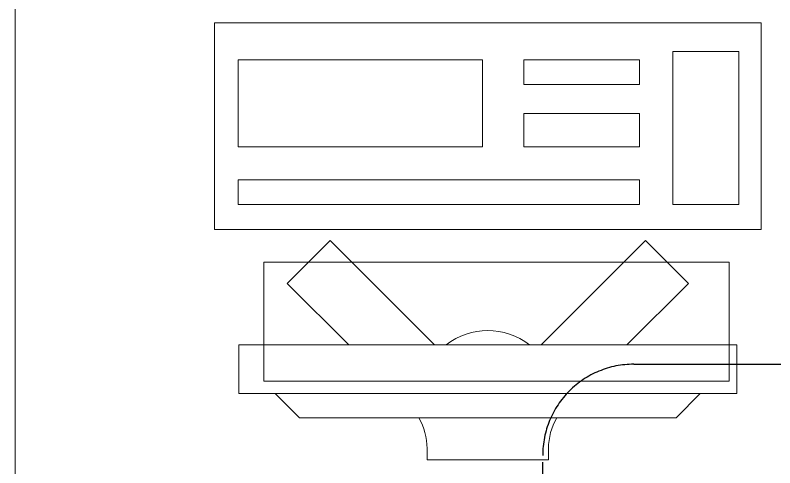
# Model space of a CAD drawing. Header units: inches. Extents: x -12418 to 57169, y -29325 to 19878.
# Drawn here: x 43327 to 43952, y -4065 to -3692 of the extents above; entities that cross this region are included whole.
import ezdxf

# ---------------------------------------------------------------- set-up
doc = ezdxf.new("R2010")
doc.units = ezdxf.units.IN
doc.header["$LTSCALE"] = 25
doc.header["$MEASUREMENT"] = 0
doc.linetypes.add('DASHDOT', pattern=[25.4, 12.7, -6.35, 0, -6.35])
doc.linetypes.add('HIDDEN', pattern=[9.525, 6.35, -3.175])
doc.layers.get('0').update_dxf_attribs({"color": 8})
for name, color, linetype, lineweight in [('00-Ground Floor$0$LOADING', 253, 'Continuous', 5), ('E-LITE-CLNG-CNDT', 6, 'DASHDOT', 35), ('E-POWR-FLOR-CNDT', 6, 'HIDDEN', 25)]:
    doc.layers.add(name, color=color, linetype=linetype, lineweight=lineweight)

# ---------------------------------------------------------------- blocks, each defined once
blk = doc.blocks.new('00-Ground Floor$0$GF21043-P')
at = {"color": 0}
blk.add_line((0.8, 0), (0.8, 0.75), dxfattribs=at)
blk = doc.blocks.new('00-Ground Floor$0$ITCWLS1-P')
at = {"layer": '00-Ground Floor$0$LOADING'}
for p, q in [((-0.17, 0.45), (-0.17, 0)), ((-0.17, 0.45), (0, 0.45)), ((0, 0.45), (0, 0)), ((-0.26509, 0.43, 0), (-0.30509, 0.43, 0)), ((-0.30509, 0.43, 0), (-0.30509, 0.02, 0)), ((-0.26509, 0.43, 0), (-0.26509, 0.02, 0)), ((-0.14957, 0.43047), (-0.12914, 0.43047)), ((-0.12914, 0.43047), (-0.12914, 0.40893)), ((-0.197, 0.40939), (-0.295, 0.40939)), ((-0.295, 0.02639), (-0.295, 0.40939)), ((-0.197, 0.02639), (-0.197, 0.40939)), ((-0.32509, 0.38, 0), (-0.30509, 0.4, 0)), ((-0.32509, 0.38, 0), (-0.32509, 0.07, 0)), ((-0.35032, 0.275), (-0.35961, 0.275)), ((-0.35961, 0.175), (-0.35961, 0.275)), ((-0.35032, 0.175), (-0.35961, 0.175)), ((-0.32509, 0.07, 0), (-0.30509, 0.05, 0)), ((-0.197, 0.02639), (-0.295, 0.02639)), ((-0.30509, 0.02, 0), (-0.26509, 0.02, 0)), ((-0.17, 0), (0, 0))]:
    blk.add_line(p, q, dxfattribs=at)
at = {"layer": '00-Ground Floor$0$LOADING', "extrusion": (2.48281e-10, 3.18408e-10, -1)}
for p, q in [((-0.26509, 0.33952), (-0.21443, 0.39019)), ((-0.17907, 0.35483), (-0.21443, 0.39019)), ((-0.26509, 0.26881), (-0.17907, 0.35483))]:
    blk.add_line(p, q, dxfattribs=at)
at = {"layer": '00-Ground Floor$0$LOADING', "extrusion": (2.48281e-10, -3.18408e-10, -1)}
for p, q in [((-0.26509, 0.18119), (-0.17907, 0.09517)), ((-0.26509, 0.11048), (-0.21443, 0.05981)), ((-0.17907, 0.09517), (-0.21443, 0.05981))]:
    blk.add_line(p, q, dxfattribs=at)
at = {"layer": '00-Ground Floor$0$LOADING'}
for points in [[(-0.12914, 0.40893), (-0.12914, 0.09996), (-0.14957, 0.09996), (-0.14957, 0.43047)], [(-0.14957, 0.09997), (-0.14957, 0.09997), (-0.14957, 0.09997), (-0.14957, 0.09997), (-0.14957, 0.09997), (-0.14957, 0.09997), (-0.14957, 0.09997), (-0.14957, 0.09997), (-0.14957, 0.09997)], [(-0.14957, 0.09997), (-0.14957, 0.09997), (-0.14957, 0.09997), (-0.14957, 0.09997), (-0.14957, 0.09997), (-0.14957, 0.09997), (-0.14957, 0.09997), (-0.14957, 0.09997), (-0.14957, 0.09997), (-0.14957, 0.09997), (-0.14957, 0.09997), (-0.14957, 0.09997), (-0.14957, 0.09997), (-0.14957, 0.09997), (-0.14957, 0.09997), (-0.14957, 0.09997), (-0.14957, 0.09997), (-0.14957, 0.09997)], [(-0.14957, 0.09996), (-0.14957, 0.09996), (-0.14957, 0.09996), (-0.14957, 0.09996), (-0.14957, 0.09996), (-0.14957, 0.09996), (-0.14957, 0.09996), (-0.14957, 0.09996), (-0.14957, 0.09996), (-0.14957, 0.09996)], [(-0.14957, 0.09996), (-0.14957, 0.09996), (-0.14957, 0.09996), (-0.14957, 0.09996), (-0.14957, 0.09996), (-0.14957, 0.09996), (-0.14957, 0.09996)], [(-0.14957, 0.09997), (-0.14957, 0.09997), (-0.14957, 0.09997), (-0.14957, 0.09997), (-0.14957, 0.09997), (-0.14957, 0.09997), (-0.14957, 0.09997), (-0.14957, 0.09997), (-0.14957, 0.09997), (-0.14957, 0.09997)], [(-0.14957, 0.09997), (-0.14957, 0.09997), (-0.14957, 0.09997), (-0.14957, 0.09997), (-0.14957, 0.09997), (-0.14957, 0.09997), (-0.14957, 0.09997), (-0.14957, 0.09997), (-0.14957, 0.09997), (-0.14957, 0.09997), (-0.14957, 0.09997), (-0.14957, 0.09997), (-0.14957, 0.09997), (-0.14957, 0.09997), (-0.14957, 0.09997)], [(-0.14957, 0.09997), (-0.14957, 0.09997), (-0.14957, 0.09997), (-0.14957, 0.09997), (-0.14957, 0.09997), (-0.14957, 0.09997), (-0.14957, 0.09997), (-0.14957, 0.09997), (-0.14957, 0.09997), (-0.14957, 0.09997)], [(-0.14957, 0.09997), (-0.14957, 0.09997), (-0.14957, 0.09997), (-0.14957, 0.09997), (-0.14957, 0.09997), (-0.14957, 0.09997), (-0.14957, 0.09997), (-0.14957, 0.09997), (-0.14957, 0.09997), (-0.14957, 0.09997)], [(-0.14957, 0.09996), (-0.14957, 0.09996), (-0.14957, 0.09996), (-0.14957, 0.09996), (-0.14957, 0.09996), (-0.14957, 0.09996), (-0.14957, 0.09996), (-0.14957, 0.09996), (-0.14957, 0.09996), (-0.14957, 0.09996), (-0.14957, 0.09996), (-0.14957, 0.09996), (-0.14957, 0.09996), (-0.14957, 0.09996), (-0.14957, 0.09996), (-0.14957, 0.09996), (-0.14957, 0.09996), (-0.14957, 0.09996), (-0.14957, 0.09997), (-0.14957, 0.09997), (-0.14957, 0.09997), (-0.14957, 0.09997), (-0.14957, 0.09997), (-0.14957, 0.09997), (-0.14957, 0.09997), (-0.14957, 0.09997), (-0.14957, 0.09997), (-0.14957, 0.09997), (-0.14957, 0.09997), (-0.14957, 0.09997), (-0.14957, 0.09997), (-0.14957, 0.09997), (-0.14956, 0.09997), (-0.14956, 0.09997), (-0.14956, 0.09997), (-0.14956, 0.09996), (-0.14956, 0.09996), (-0.14956, 0.09996), (-0.14956, 0.09996), (-0.14956, 0.09996), (-0.14956, 0.09996), (-0.14956, 0.09996), (-0.14956, 0.09996), (-0.14956, 0.09996), (-0.14956, 0.09996), (-0.14956, 0.09996), (-0.14956, 0.09996), (-0.14956, 0.09996), (-0.14957, 0.09996), (-0.14957, 0.09996), (-0.14957, 0.09996), (-0.14957, 0.09996), (-0.14957, 0.09996), (-0.14957, 0.09996)], [(-0.14957, 0.09996), (-0.14957, 0.09996), (-0.14957, 0.09996), (-0.14957, 0.09996), (-0.14957, 0.09996), (-0.14957, 0.09996), (-0.14957, 0.09996), (-0.14957, 0.09996), (-0.14957, 0.09996), (-0.14957, 0.09996), (-0.14957, 0.09997), (-0.14957, 0.09997), (-0.14957, 0.09997), (-0.14957, 0.09996), (-0.14957, 0.09996), (-0.14957, 0.09996), (-0.14957, 0.09996), (-0.14957, 0.09996), (-0.14957, 0.09996), (-0.14957, 0.09997), (-0.14957, 0.09997), (-0.14957, 0.09997), (-0.14957, 0.09997), (-0.14957, 0.09997), (-0.14957, 0.09997), (-0.14957, 0.09997), (-0.14957, 0.09997), (-0.14957, 0.09997), (-0.14957, 0.09997), (-0.14957, 0.09997), (-0.14957, 0.09997), (-0.14957, 0.09997), (-0.14957, 0.09997), (-0.14957, 0.09997), (-0.14957, 0.09997), (-0.14957, 0.09997), (-0.14957, 0.09997), (-0.14957, 0.09997), (-0.14957, 0.09997), (-0.14957, 0.09997), (-0.14957, 0.09997), (-0.14957, 0.09997), (-0.14957, 0.09997), (-0.14957, 0.09997), (-0.14957, 0.09997), (-0.14957, 0.09997), (-0.14957, 0.09997), (-0.14957, 0.09997), (-0.14957, 0.09997), (-0.14957, 0.09997), (-0.14957, 0.09997), (-0.14957, 0.09997), (-0.14957, 0.09997), (-0.14957, 0.09997), (-0.14957, 0.09997), (-0.14957, 0.09997), (-0.14957, 0.09997), (-0.14957, 0.09997), (-0.14957, 0.09997), (-0.14957, 0.09997), (-0.14957, 0.09997), (-0.14957, 0.09997), (-0.14957, 0.09997), (-0.14957, 0.09997), (-0.14957, 0.09997), (-0.14957, 0.09997), (-0.14957, 0.09997), (-0.14957, 0.09997), (-0.14957, 0.09997), (-0.14957, 0.09997), (-0.14957, 0.09997), (-0.14957, 0.09997), (-0.14957, 0.09997), (-0.14957, 0.09997), (-0.14957, 0.09997), (-0.14957, 0.09997), (-0.14957, 0.09997), (-0.14957, 0.09997), (-0.14957, 0.09997), (-0.14957, 0.09997), (-0.14956, 0.09997), (-0.14957, 0.09997), (-0.14957, 0.09997), (-0.14957, 0.09997), (-0.14957, 0.09997), (-0.14956, 0.09997), (-0.14957, 0.09997), (-0.14957, 0.09997), (-0.14957, 0.09997), (-0.14957, 0.09997), (-0.14957, 0.09997), (-0.14957, 0.09997), (-0.14957, 0.09997), (-0.14957, 0.09997), (-0.14957, 0.09997), (-0.14957, 0.09997), (-0.14956, 0.09997), (-0.14957, 0.09996), (-0.14957, 0.09996), (-0.14957, 0.09996), (-0.14956, 0.09996), (-0.14957, 0.09996), (-0.14957, 0.09996), (-0.14957, 0.09996), (-0.14957, 0.09996), (-0.14957, 0.09996), (-0.14957, 0.09996), (-0.14957, 0.09996), (-0.14957, 0.09996), (-0.14957, 0.09996), (-0.14957, 0.09996)], [(-0.14957, 0.09996), (-0.14957, 0.09996), (-0.14957, 0.09996), (-0.14957, 0.09996), (-0.14957, 0.09996), (-0.14957, 0.09996), (-0.14957, 0.09996), (-0.14957, 0.09996)], [(-0.14957, 0.09996), (-0.14957, 0.09996), (-0.14957, 0.09996), (-0.14957, 0.09996), (-0.14957, 0.09996), (-0.14957, 0.09996), (-0.14957, 0.09996), (-0.14957, 0.09996), (-0.14957, 0.09996), (-0.14957, 0.09996), (-0.14957, 0.09996), (-0.14957, 0.09996), (-0.14957, 0.09996), (-0.14957, 0.09996), (-0.14957, 0.09996), (-0.14957, 0.09996), (-0.14957, 0.09996), (-0.14957, 0.09996), (-0.14957, 0.09996), (-0.14957, 0.09996), (-0.14957, 0.09996), (-0.14957, 0.09996), (-0.14957, 0.09996), (-0.14957, 0.09996), (-0.14957, 0.09996), (-0.14957, 0.09996), (-0.14957, 0.09996), (-0.14957, 0.09996), (-0.14957, 0.09996), (-0.14957, 0.09996), (-0.14957, 0.09996), (-0.14957, 0.09996), (-0.14957, 0.09996), (-0.14957, 0.09996), (-0.14957, 0.09996), (-0.14957, 0.09996), (-0.14957, 0.09996), (-0.14957, 0.09996), (-0.14957, 0.09996), (-0.14957, 0.09996), (-0.14957, 0.09996), (-0.14957, 0.09996), (-0.14957, 0.09996), (-0.14957, 0.09996), (-0.14957, 0.09996), (-0.14957, 0.09996), (-0.14957, 0.09996), (-0.14957, 0.09996), (-0.14956, 0.09996), (-0.14956, 0.09996), (-0.14956, 0.09996), (-0.14956, 0.09996), (-0.14957, 0.09996), (-0.14957, 0.09996), (-0.14957, 0.09996), (-0.14957, 0.09996), (-0.14957, 0.09996), (-0.14957, 0.09996), (-0.14956, 0.09996), (-0.14957, 0.09996), (-0.14957, 0.09996), (-0.14957, 0.09996), (-0.14957, 0.09996), (-0.14957, 0.09996), (-0.14957, 0.09996), (-0.14957, 0.09996), (-0.14957, 0.09996), (-0.14957, 0.09996), (-0.14957, 0.09996), (-0.14956, 0.09996), (-0.14956, 0.09996), (-0.14957, 0.09996), (-0.14957, 0.09996), (-0.14957, 0.09996), (-0.14957, 0.09996), (-0.14957, 0.09996), (-0.14957, 0.09996), (-0.14957, 0.09996), (-0.14957, 0.09996), (-0.14957, 0.09996), (-0.14957, 0.09996), (-0.14957, 0.09996), (-0.14957, 0.09996), (-0.14957, 0.09996), (-0.14957, 0.09996), (-0.14957, 0.09996), (-0.14957, 0.09996), (-0.14957, 0.09996), (-0.14957, 0.09996)], [(-0.14957, 0.09996), (-0.14957, 0.09996), (-0.14957, 0.09996), (-0.14957, 0.09996), (-0.14957, 0.09996), (-0.14957, 0.09996), (-0.14957, 0.09996), (-0.14957, 0.09996), (-0.14957, 0.09996), (-0.14957, 0.09996), (-0.14957, 0.09996), (-0.14957, 0.09996)], [(-0.14957, 0.09996), (-0.14957, 0.09996), (-0.14956, 0.09996), (-0.14956, 0.09996), (-0.14956, 0.09996), (-0.14956, 0.09996), (-0.14957, 0.09996)], [(-0.14957, 0.09996), (-0.14957, 0.09996), (-0.14957, 0.09996), (-0.14957, 0.09996), (-0.14957, 0.09996), (-0.14957, 0.09996), (-0.14957, 0.09996), (-0.14957, 0.09996), (-0.14957, 0.09996), (-0.14956, 0.09996), (-0.14956, 0.09996), (-0.14956, 0.09996), (-0.14956, 0.09996), (-0.14956, 0.09996), (-0.14956, 0.09996), (-0.14956, 0.09996), (-0.14957, 0.09996)]]:
    blk.add_lwpolyline(points, dxfattribs=at)
for points in [[(-0.1019, 0.43047), (-0.03039, 0.43047), (-0.03039, 0.22944), (-0.1019, 0.22944)], [(-0.1019, 0.19536), (-0.07466, 0.19536), (-0.07466, 0.09996), (-0.1019, 0.09996)], [(-0.03039, 0.19536), (-0.05082, 0.19536), (-0.05082, 0.09996), (-0.03039, 0.09996)], [(-0.14956, 0.09996), (-0.14956, 0.09996), (-0.14956, 0.09996), (-0.14956, 0.09996), (-0.14956, 0.09996), (-0.14956, 0.09996), (-0.14956, 0.09996), (-0.14956, 0.09996), (-0.14957, 0.09996), (-0.14957, 0.09996), (-0.14957, 0.09996), (-0.14957, 0.09996), (-0.14957, 0.09996), (-0.14957, 0.09996), (-0.14957, 0.09996), (-0.14957, 0.09996), (-0.14957, 0.09996), (-0.14957, 0.09996), (-0.14957, 0.09996), (-0.14957, 0.09996), (-0.14957, 0.09996), (-0.14957, 0.09996), (-0.14957, 0.09996), (-0.14957, 0.09996), (-0.14957, 0.09996), (-0.14957, 0.09996), (-0.14957, 0.09996), (-0.14957, 0.09996), (-0.14957, 0.09996), (-0.14957, 0.09996), (-0.14957, 0.09996), (-0.14957, 0.09996), (-0.14957, 0.09996), (-0.14957, 0.09996), (-0.14957, 0.09996), (-0.14957, 0.09996), (-0.14957, 0.09996), (-0.14957, 0.09996), (-0.14957, 0.09996), (-0.14957, 0.09996), (-0.14957, 0.09996), (-0.14957, 0.09996), (-0.14957, 0.09996), (-0.14957, 0.09996), (-0.14957, 0.09996), (-0.14957, 0.09996), (-0.14957, 0.09996), (-0.14957, 0.09996), (-0.14957, 0.09996), (-0.14957, 0.09996), (-0.14957, 0.09996), (-0.14957, 0.09996), (-0.14957, 0.09996), (-0.14957, 0.09996), (-0.14957, 0.09996), (-0.14957, 0.09996), (-0.14957, 0.09996), (-0.14956, 0.09996), (-0.14956, 0.09996), (-0.14956, 0.09996), (-0.14956, 0.09996), (-0.14956, 0.09996), (-0.14956, 0.09996), (-0.14956, 0.09996), (-0.14956, 0.09996), (-0.14956, 0.09996), (-0.14956, 0.09996), (-0.14956, 0.09996), (-0.14956, 0.09996), (-0.14956, 0.09996), (-0.14956, 0.09996), (-0.14956, 0.09996), (-0.14956, 0.09996), (-0.14956, 0.09996), (-0.14956, 0.09996), (-0.14956, 0.09996), (-0.14956, 0.09996), (-0.14956, 0.09996), (-0.14956, 0.09996), (-0.14956, 0.09996), (-0.14956, 0.09996), (-0.14956, 0.09996), (-0.14956, 0.09996), (-0.14956, 0.09996), (-0.14956, 0.09996), (-0.14956, 0.09996), (-0.14956, 0.09996), (-0.14956, 0.09996), (-0.14956, 0.09996), (-0.14957, 0.09996), (-0.14957, 0.09996), (-0.14957, 0.09996), (-0.14957, 0.09996), (-0.14957, 0.09996), (-0.14957, 0.09996), (-0.14957, 0.09996), (-0.14957, 0.09996), (-0.14957, 0.09996), (-0.14957, 0.09996), (-0.14957, 0.09996), (-0.14957, 0.09996), (-0.14957, 0.09996), (-0.14957, 0.09996), (-0.14957, 0.09996), (-0.14957, 0.09996), (-0.14957, 0.09996), (-0.14957, 0.09996), (-0.14957, 0.09996), (-0.14957, 0.09996), (-0.14957, 0.09996), (-0.14957, 0.09996), (-0.14957, 0.09996), (-0.14957, 0.09996), (-0.14957, 0.09996), (-0.14957, 0.09996), (-0.14957, 0.09996), (-0.14957, 0.09996), (-0.14957, 0.09996), (-0.14957, 0.09996), (-0.14957, 0.09996), (-0.14957, 0.09996), (-0.14957, 0.09996), (-0.14957, 0.09996), (-0.14957, 0.09996), (-0.14957, 0.09996), (-0.14957, 0.09996), (-0.14957, 0.09996), (-0.14957, 0.09996), (-0.14957, 0.09996), (-0.14957, 0.09996), (-0.14957, 0.09996), (-0.14957, 0.09996), (-0.14957, 0.09996), (-0.14957, 0.09996), (-0.14957, 0.09996), (-0.14957, 0.09996), (-0.14957, 0.09996), (-0.14957, 0.09996), (-0.14957, 0.09996), (-0.14957, 0.09996), (-0.14957, 0.09996), (-0.14957, 0.09996), (-0.14957, 0.09996), (-0.14957, 0.09996), (-0.14957, 0.09996), (-0.14957, 0.09996), (-0.14957, 0.09996), (-0.14957, 0.09996), (-0.14957, 0.09996), (-0.14957, 0.09996), (-0.14957, 0.09996), (-0.14957, 0.09996), (-0.14957, 0.09996), (-0.14957, 0.09996), (-0.14956, 0.09996), (-0.14956, 0.09996), (-0.14956, 0.09996), (-0.14956, 0.09996), (-0.14956, 0.09996), (-0.14956, 0.09996), (-0.14956, 0.09996), (-0.14956, 0.09996), (-0.14956, 0.09996), (-0.14956, 0.09996), (-0.14956, 0.09996), (-0.14956, 0.09996), (-0.14956, 0.09996), (-0.14956, 0.09996), (-0.14956, 0.09996), (-0.14956, 0.09996), (-0.14956, 0.09996), (-0.14956, 0.09996), (-0.14956, 0.09996), (-0.14956, 0.09996), (-0.14956, 0.09996), (-0.14956, 0.09996), (-0.14956, 0.09996), (-0.14956, 0.09996), (-0.14956, 0.09996), (-0.14956, 0.09996), (-0.14956, 0.09996), (-0.14956, 0.09996), (-0.14956, 0.09996), (-0.14956, 0.09996), (-0.14956, 0.09996), (-0.14956, 0.09996), (-0.14956, 0.09996), (-0.14956, 0.09996), (-0.14956, 0.09996), (-0.14956, 0.09996), (-0.14956, 0.09996), (-0.14956, 0.09996), (-0.14956, 0.09996), (-0.14956, 0.09996), (-0.14956, 0.09996), (-0.14956, 0.09996), (-0.14956, 0.09996), (-0.14956, 0.09996), (-0.14956, 0.09996), (-0.14956, 0.09996), (-0.14956, 0.09996), (-0.14957, 0.09996), (-0.14957, 0.09996), (-0.14957, 0.09996), (-0.14957, 0.09996), (-0.14957, 0.09996), (-0.14957, 0.09996), (-0.14957, 0.09996), (-0.14957, 0.09996), (-0.14957, 0.09996), (-0.14957, 0.09996), (-0.14957, 0.09996), (-0.14957, 0.09996), (-0.14957, 0.09996), (-0.14957, 0.09996), (-0.14957, 0.09996), (-0.14957, 0.09996), (-0.14957, 0.09996), (-0.14957, 0.09996), (-0.14957, 0.09996), (-0.14957, 0.09996), (-0.14957, 0.09996), (-0.14957, 0.09996), (-0.14957, 0.09996), (-0.14957, 0.09996), (-0.14957, 0.09996), (-0.14957, 0.09996), (-0.14957, 0.09996), (-0.14957, 0.09996), (-0.14957, 0.09996), (-0.14957, 0.09996), (-0.14957, 0.09996), (-0.14957, 0.09996), (-0.14957, 0.09996), (-0.14957, 0.09996), (-0.14956, 0.09996), (-0.14956, 0.09996), (-0.14956, 0.09996), (-0.14956, 0.09996), (-0.14956, 0.09996), (-0.14956, 0.09996), (-0.14956, 0.09996), (-0.14956, 0.09996), (-0.14956, 0.09996), (-0.14956, 0.09996), (-0.14956, 0.09996), (-0.14956, 0.09996), (-0.14956, 0.09996), (-0.14956, 0.09996), (-0.14956, 0.09996), (-0.14956, 0.09996), (-0.14956, 0.09996), (-0.14956, 0.09996), (-0.14956, 0.09996), (-0.14956, 0.09996), (-0.14956, 0.09996), (-0.14956, 0.09996), (-0.14956, 0.09996), (-0.14956, 0.09996), (-0.14956, 0.09996), (-0.14956, 0.09996), (-0.14956, 0.09996), (-0.14956, 0.09996), (-0.14956, 0.09996), (-0.14956, 0.09996), (-0.14956, 0.09996), (-0.14956, 0.09996), (-0.14956, 0.09996), (-0.14956, 0.09996), (-0.14956, 0.09996), (-0.14956, 0.09996), (-0.14956, 0.09996), (-0.14956, 0.09996), (-0.14956, 0.09996), (-0.14956, 0.09996), (-0.14956, 0.09996), (-0.14956, 0.09996)], [(-0.14957, 0.09996), (-0.14957, 0.09996), (-0.14957, 0.09996), (-0.14957, 0.09996), (-0.14957, 0.09996), (-0.14957, 0.09996), (-0.14957, 0.09996), (-0.14957, 0.09996), (-0.14957, 0.09996), (-0.14957, 0.09996), (-0.14957, 0.09996), (-0.14957, 0.09996), (-0.14957, 0.09996), (-0.14957, 0.09996), (-0.14957, 0.09996), (-0.14957, 0.09996), (-0.14957, 0.09996), (-0.14957, 0.09996), (-0.14957, 0.09996), (-0.14957, 0.09996), (-0.14957, 0.09996), (-0.14957, 0.09996), (-0.14957, 0.09996), (-0.14957, 0.09996), (-0.14957, 0.09996), (-0.14957, 0.09996), (-0.14957, 0.09996), (-0.14957, 0.09996), (-0.14957, 0.09996), (-0.14957, 0.09996), (-0.14957, 0.09996), (-0.14957, 0.09996), (-0.14957, 0.09996), (-0.14957, 0.09996), (-0.14957, 0.09996), (-0.14957, 0.09996), (-0.14957, 0.09996), (-0.14957, 0.09996), (-0.14957, 0.09996), (-0.14957, 0.09996), (-0.14957, 0.09996), (-0.14957, 0.09996), (-0.14957, 0.09996), (-0.14957, 0.09996), (-0.14957, 0.09996), (-0.14957, 0.09996), (-0.14957, 0.09996), (-0.14957, 0.09996), (-0.14957, 0.09996), (-0.14957, 0.09996), (-0.14957, 0.09996), (-0.14957, 0.09996), (-0.14957, 0.09996), (-0.14957, 0.09996), (-0.14957, 0.09996), (-0.14957, 0.09996), (-0.14957, 0.09996), (-0.14957, 0.09996), (-0.14957, 0.09996), (-0.14957, 0.09996), (-0.14957, 0.09996), (-0.14957, 0.09996), (-0.14957, 0.09996), (-0.14957, 0.09996), (-0.14957, 0.09996), (-0.14957, 0.09996), (-0.14957, 0.09996), (-0.14957, 0.09996), (-0.14957, 0.09996), (-0.14957, 0.09996), (-0.14957, 0.09996), (-0.14957, 0.09996), (-0.14957, 0.09996), (-0.14957, 0.09996), (-0.14957, 0.09996), (-0.14957, 0.09996), (-0.14957, 0.09996), (-0.14957, 0.09996), (-0.14957, 0.09996), (-0.14957, 0.09996), (-0.14957, 0.09996), (-0.14957, 0.09996), (-0.14957, 0.09996), (-0.14957, 0.09996), (-0.14957, 0.09996), (-0.14957, 0.09996), (-0.14957, 0.09996), (-0.14957, 0.09996), (-0.14957, 0.09996), (-0.14957, 0.09996), (-0.14957, 0.09996), (-0.14957, 0.09996), (-0.14957, 0.09996), (-0.14957, 0.09996), (-0.14957, 0.09996), (-0.14957, 0.09996), (-0.14957, 0.09996), (-0.14957, 0.09996), (-0.14957, 0.09996), (-0.14957, 0.09996), (-0.14957, 0.09996), (-0.14957, 0.09996), (-0.14957, 0.09996), (-0.14957, 0.09996), (-0.14957, 0.09996), (-0.14957, 0.09996), (-0.14957, 0.09996), (-0.14957, 0.09996), (-0.14957, 0.09996), (-0.14957, 0.09996), (-0.14957, 0.09996), (-0.14957, 0.09996), (-0.14957, 0.09996), (-0.14957, 0.09996), (-0.14957, 0.09996), (-0.14957, 0.09996), (-0.14957, 0.09996), (-0.14957, 0.09996), (-0.14957, 0.09996), (-0.14957, 0.09996), (-0.14957, 0.09996), (-0.14957, 0.09996), (-0.14957, 0.09996), (-0.14957, 0.09996), (-0.14957, 0.09996), (-0.14957, 0.09996), (-0.14957, 0.09996), (-0.14957, 0.09996), (-0.14957, 0.09996), (-0.14957, 0.09996), (-0.14957, 0.09996), (-0.14957, 0.09996), (-0.14957, 0.09996), (-0.14957, 0.09996), (-0.14957, 0.09996), (-0.14957, 0.09996), (-0.14957, 0.09996), (-0.14957, 0.09996), (-0.14957, 0.09996), (-0.14957, 0.09996), (-0.14957, 0.09996), (-0.14957, 0.09996), (-0.14957, 0.09996), (-0.14957, 0.09996), (-0.14957, 0.09996), (-0.14957, 0.09996), (-0.14957, 0.09996), (-0.14957, 0.09996), (-0.14957, 0.09996), (-0.14957, 0.09996), (-0.14957, 0.09996), (-0.14957, 0.09996), (-0.14957, 0.09996), (-0.14957, 0.09996), (-0.14957, 0.09996), (-0.14957, 0.09996), (-0.14957, 0.09996), (-0.14957, 0.09996), (-0.14957, 0.09996), (-0.14957, 0.09996), (-0.14957, 0.09996), (-0.14957, 0.09996), (-0.14957, 0.09996), (-0.14957, 0.09996), (-0.14957, 0.09996), (-0.14957, 0.09996), (-0.14957, 0.09996), (-0.14957, 0.09996), (-0.14957, 0.09996), (-0.14957, 0.09996), (-0.14957, 0.09996), (-0.14957, 0.09996), (-0.14957, 0.09996), (-0.14957, 0.09996), (-0.14957, 0.09996), (-0.14957, 0.09996), (-0.14957, 0.09996), (-0.14957, 0.09996), (-0.14957, 0.09996), (-0.14957, 0.09996), (-0.14957, 0.09996), (-0.14957, 0.09996), (-0.14957, 0.09996), (-0.14957, 0.09996), (-0.14957, 0.09996), (-0.14957, 0.09996), (-0.14957, 0.09996), (-0.14957, 0.09996), (-0.14957, 0.09996), (-0.14957, 0.09996), (-0.14957, 0.09996), (-0.14957, 0.09996), (-0.14957, 0.09996), (-0.14957, 0.09996), (-0.14957, 0.09996), (-0.14957, 0.09996), (-0.14957, 0.09996), (-0.14957, 0.09996), (-0.14957, 0.09996), (-0.14957, 0.09996), (-0.14957, 0.09996), (-0.14957, 0.09996), (-0.14957, 0.09996), (-0.14957, 0.09996), (-0.14957, 0.09996), (-0.14957, 0.09996), (-0.14957, 0.09996), (-0.14957, 0.09996), (-0.14957, 0.09996), (-0.14957, 0.09996), (-0.14957, 0.09996), (-0.14957, 0.09996), (-0.14957, 0.09996), (-0.14957, 0.09996)], [(-0.14957, 0.09996), (-0.14957, 0.09996), (-0.14957, 0.09996), (-0.14957, 0.09996), (-0.14957, 0.09996), (-0.14957, 0.09996), (-0.14957, 0.09996), (-0.14957, 0.09996), (-0.14957, 0.09996), (-0.14957, 0.09996), (-0.14957, 0.09996), (-0.14957, 0.09996), (-0.14957, 0.09996), (-0.14957, 0.09996), (-0.14957, 0.09996), (-0.14957, 0.09996), (-0.14957, 0.09996), (-0.14957, 0.09996), (-0.14957, 0.09996), (-0.14957, 0.09996), (-0.14957, 0.09996), (-0.14957, 0.09996), (-0.14957, 0.09996), (-0.14957, 0.09996), (-0.14957, 0.09996), (-0.14957, 0.09996), (-0.14957, 0.09996), (-0.14957, 0.09996), (-0.14957, 0.09996), (-0.14957, 0.09996), (-0.14957, 0.09996), (-0.14957, 0.09996), (-0.14957, 0.09996), (-0.14957, 0.09996), (-0.14957, 0.09996), (-0.14957, 0.09996), (-0.14957, 0.09996), (-0.14957, 0.09996), (-0.14957, 0.09996), (-0.14957, 0.09996), (-0.14957, 0.09996), (-0.14957, 0.09996), (-0.14957, 0.09996), (-0.14957, 0.09996), (-0.14957, 0.09996), (-0.14957, 0.09996), (-0.14957, 0.09996), (-0.14957, 0.09996), (-0.14957, 0.09996), (-0.14957, 0.09996), (-0.14957, 0.09996), (-0.14957, 0.09996), (-0.14957, 0.09996), (-0.14957, 0.09996), (-0.14957, 0.09996), (-0.14957, 0.09996), (-0.14957, 0.09996), (-0.14957, 0.09996), (-0.14957, 0.09996), (-0.14957, 0.09996), (-0.14957, 0.09996), (-0.14957, 0.09996), (-0.14957, 0.09996), (-0.14957, 0.09996), (-0.14957, 0.09996), (-0.14957, 0.09996), (-0.14957, 0.09996), (-0.14957, 0.09996), (-0.14957, 0.09996), (-0.14957, 0.09996), (-0.14957, 0.09996), (-0.14957, 0.09996), (-0.14957, 0.09996), (-0.14957, 0.09996), (-0.14957, 0.09996), (-0.14957, 0.09996), (-0.14957, 0.09996), (-0.14957, 0.09996), (-0.14957, 0.09996), (-0.14957, 0.09996), (-0.14957, 0.09996), (-0.14957, 0.09996), (-0.14957, 0.09996), (-0.14957, 0.09996), (-0.14957, 0.09996), (-0.14957, 0.09996), (-0.14957, 0.09996), (-0.14957, 0.09996), (-0.14957, 0.09996), (-0.14957, 0.09996), (-0.14957, 0.09996), (-0.14957, 0.09996), (-0.14957, 0.09996), (-0.14957, 0.09996), (-0.14957, 0.09996), (-0.14957, 0.09996), (-0.14957, 0.09996), (-0.14957, 0.09996), (-0.14957, 0.09996), (-0.14957, 0.09996), (-0.14957, 0.09996), (-0.14957, 0.09996), (-0.14957, 0.09996), (-0.14957, 0.09996), (-0.14957, 0.09996), (-0.14957, 0.09996), (-0.14957, 0.09996), (-0.14957, 0.09996), (-0.14957, 0.09996), (-0.14957, 0.09996), (-0.14957, 0.09996), (-0.14957, 0.09996), (-0.14957, 0.09996), (-0.14957, 0.09996), (-0.14957, 0.09996), (-0.14957, 0.09996), (-0.14957, 0.09996), (-0.14957, 0.09996), (-0.14957, 0.09996), (-0.14957, 0.09996), (-0.14957, 0.09996), (-0.14957, 0.09996), (-0.14957, 0.09996), (-0.14957, 0.09996), (-0.14957, 0.09996), (-0.14957, 0.09996), (-0.14957, 0.09996), (-0.14957, 0.09996), (-0.14957, 0.09996), (-0.14957, 0.09996), (-0.14957, 0.09996), (-0.14957, 0.09996), (-0.14957, 0.09996), (-0.14957, 0.09996), (-0.14957, 0.09996), (-0.14957, 0.09996), (-0.14957, 0.09996), (-0.14957, 0.09996), (-0.14957, 0.09996), (-0.14957, 0.09996), (-0.14957, 0.09996), (-0.14957, 0.09996), (-0.14957, 0.09996), (-0.14957, 0.09996), (-0.14957, 0.09996), (-0.14957, 0.09996), (-0.14957, 0.09996), (-0.14957, 0.09996), (-0.14957, 0.09996), (-0.14957, 0.09996), (-0.14957, 0.09996), (-0.14957, 0.09996), (-0.14957, 0.09996), (-0.14957, 0.09996), (-0.14957, 0.09996), (-0.14957, 0.09996), (-0.14957, 0.09996), (-0.14957, 0.09996), (-0.14957, 0.09996), (-0.14957, 0.09996), (-0.14957, 0.09996), (-0.14957, 0.09996), (-0.14957, 0.09996), (-0.14957, 0.09996), (-0.14957, 0.09996), (-0.14957, 0.09996), (-0.14957, 0.09996), (-0.14957, 0.09996), (-0.14957, 0.09996), (-0.14957, 0.09996), (-0.14957, 0.09996), (-0.14957, 0.09996), (-0.14957, 0.09996), (-0.14957, 0.09996), (-0.14957, 0.09996), (-0.14957, 0.09996), (-0.14957, 0.09996), (-0.14957, 0.09996), (-0.14957, 0.09996), (-0.14957, 0.09996), (-0.14957, 0.09996), (-0.14957, 0.09996), (-0.14957, 0.09996), (-0.14957, 0.09996), (-0.14957, 0.09996), (-0.14957, 0.09996), (-0.14957, 0.09996), (-0.14957, 0.09996), (-0.14957, 0.09996), (-0.14957, 0.09996), (-0.14957, 0.09996), (-0.14957, 0.09996), (-0.14957, 0.09996), (-0.14957, 0.09996), (-0.14957, 0.09996), (-0.14957, 0.09996), (-0.14957, 0.09996), (-0.14957, 0.09996), (-0.14957, 0.09996), (-0.14957, 0.09996), (-0.14957, 0.09996), (-0.14957, 0.09996), (-0.14957, 0.09996), (-0.14957, 0.09996), (-0.14957, 0.09996), (-0.14957, 0.09996), (-0.14957, 0.09996), (-0.14957, 0.09996), (-0.14957, 0.09996), (-0.14957, 0.09996), (-0.14957, 0.09996), (-0.14957, 0.09996), (-0.14957, 0.09996), (-0.14957, 0.09996), (-0.14957, 0.09996), (-0.14957, 0.09996), (-0.14957, 0.09996), (-0.14957, 0.09996), (-0.14957, 0.09996)], [(-0.14957, 0.0727), (-0.02358, 0.0727), (-0.02358, 0.01818), (-0.14957, 0.01818)]]:
    blk.add_lwpolyline(points, close=True, dxfattribs=at)
for centre, radius, start, end in [((-0.35032, 0.325), 0.05, 270, 300.30934), ((-0.3089, 0.225), 0.05564, 321.94311, 38.05689), ((-0.35032, 0.125), 0.05, 59.69066, 90)]:
    blk.add_arc(centre, radius, start, end, dxfattribs=at)
blk = doc.blocks.new('00-Ground Floor')
at = {"layer": '00-Ground Floor$0$LOADING', "extrusion": (2.24019e-05, 2.34868e-18, 1), "xscale": 1000, "yscale": 1000, "zscale": 1000, "rotation": 180}
blk.add_blockref('00-Ground Floor$0$GF21043-P', (44126.67, -3559.76, 0.96), dxfattribs=at)
at = {"layer": '00-Ground Floor$0$LOADING', "extrusion": (-1.9402e-16, 8.01373e-06, 1), "xscale": 1000.000000000007, "yscale": 1000.000000000007, "zscale": 1000.000000000007, "rotation": 90.00000000646482}
blk.add_blockref('00-Ground Floor$0$ITCWLS1-P', (43940.84, -3698.31, -0.05), dxfattribs=at)

msp = doc.modelspace()

# ---------------------------------------------------------------- linework, layer by layer
at = {"layer": 'E-POWR-FLOR-CNDT', "elevation": 0}
msp.add_lwpolyline([(43637.31, -6723.68), (43761.05, -6599.94), (43761.05, -4054.26, -0.414214), (43836.05, -3979.26), (44935.44, -3979.26), (45059.19, -3855.51)], format="xyb", dxfattribs=at)

# ---------------------------------------------------------------- block references
at = {"layer": 'E-LITE-CLNG-CNDT'}
msp.add_blockref('00-Ground Floor', (0, 0), dxfattribs=at)

doc.saveas('drawing.dxf')
